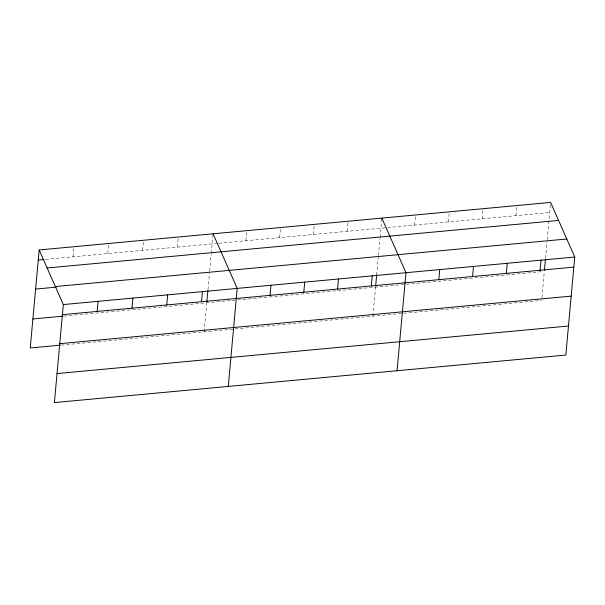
<?xml version="1.0" encoding="UTF-8"?>
<svg xmlns="http://www.w3.org/2000/svg" width="605" height="605" viewBox="0 0 605 605"><rect width="100%" height="100%" fill="white"/><g stroke="black" fill="none" stroke-linecap="round" stroke-linejoin="round"><path stroke-width="0.45" stroke-dasharray="3.02 2.27" d="M73.031 256.822L73.946 246.727M107.803 253.586L108.726 243.497M142.583 250.357L143.506 240.261M177.363 247.12L178.278 237.031M204.135 331.82L206.781 302.802M207.969 289.719L209.496 272.908M209.67 271.032L211.205 254.183M211.289 253.245L212.975 234.71M245.895 240.752L246.81 230.656M279.646 237.614L280.569 227.518M313.405 234.475L314.32 224.379M347.157 231.337L348.079 221.249M372.907 316.128L375.554 287.11M376.658 274.965L378.269 257.216M378.443 255.348L379.978 238.499M380.061 237.561L381.747 219.025M414.667 225.06L415.582 214.972M448.418 221.929L449.341 211.833M482.177 218.791L483.092 208.695M515.929 215.652L516.851 205.556M541.936 297.63L544.326 271.426M545.513 258.343L547.041 241.531M547.215 239.656L550.52 203.34M45.768 259.356L217.762 243.369M218.7 243.278L386.534 227.677M387.472 227.593L549.688 212.514M63.911 316.082L236.782 300.012M237.72 299.921L405.554 284.327M406.492 284.237L543.388 271.509M61.271 345.1L541.687 300.443"/><path stroke-width="0.91" d="M39.174 249.956L63.313 304.557L54.397 402.582L565.826 355.044L574.75 257.019L550.603 202.418L39.174 249.956L30.25 347.981L60.326 345.183M97.178 311.416L98.093 301.328M131.95 308.187L132.873 298.091M166.73 304.95L167.653 294.862M201.51 301.721L202.425 291.625M206.865 301.865L207.886 290.657M228.282 386.413L237.205 288.396L213.058 233.795M270.042 295.353L270.957 285.257M303.793 292.215L304.716 282.119M337.552 289.077L338.467 278.981M371.304 285.938L372.226 275.842M375.637 286.18L376.658 274.965M397.054 370.729L405.978 272.704L381.831 218.11M438.814 279.661L439.729 269.573M472.565 276.523L473.488 266.434M506.324 273.384L507.24 263.296M540.076 270.246L540.999 260.158M544.409 270.488L545.43 259.28M38.251 260.052L43.893 259.53M47.137 267.977L558.574 220.439M55.35 286.543L566.779 238.998M35.612 289.069L56.288 287.148M63.313 304.557L574.75 257.019M62.398 314.653L573.835 267.115M32.889 318.964L62.965 316.165M59.759 343.67L571.188 296.125M57.036 373.565L568.473 326.027"/></g></svg>
